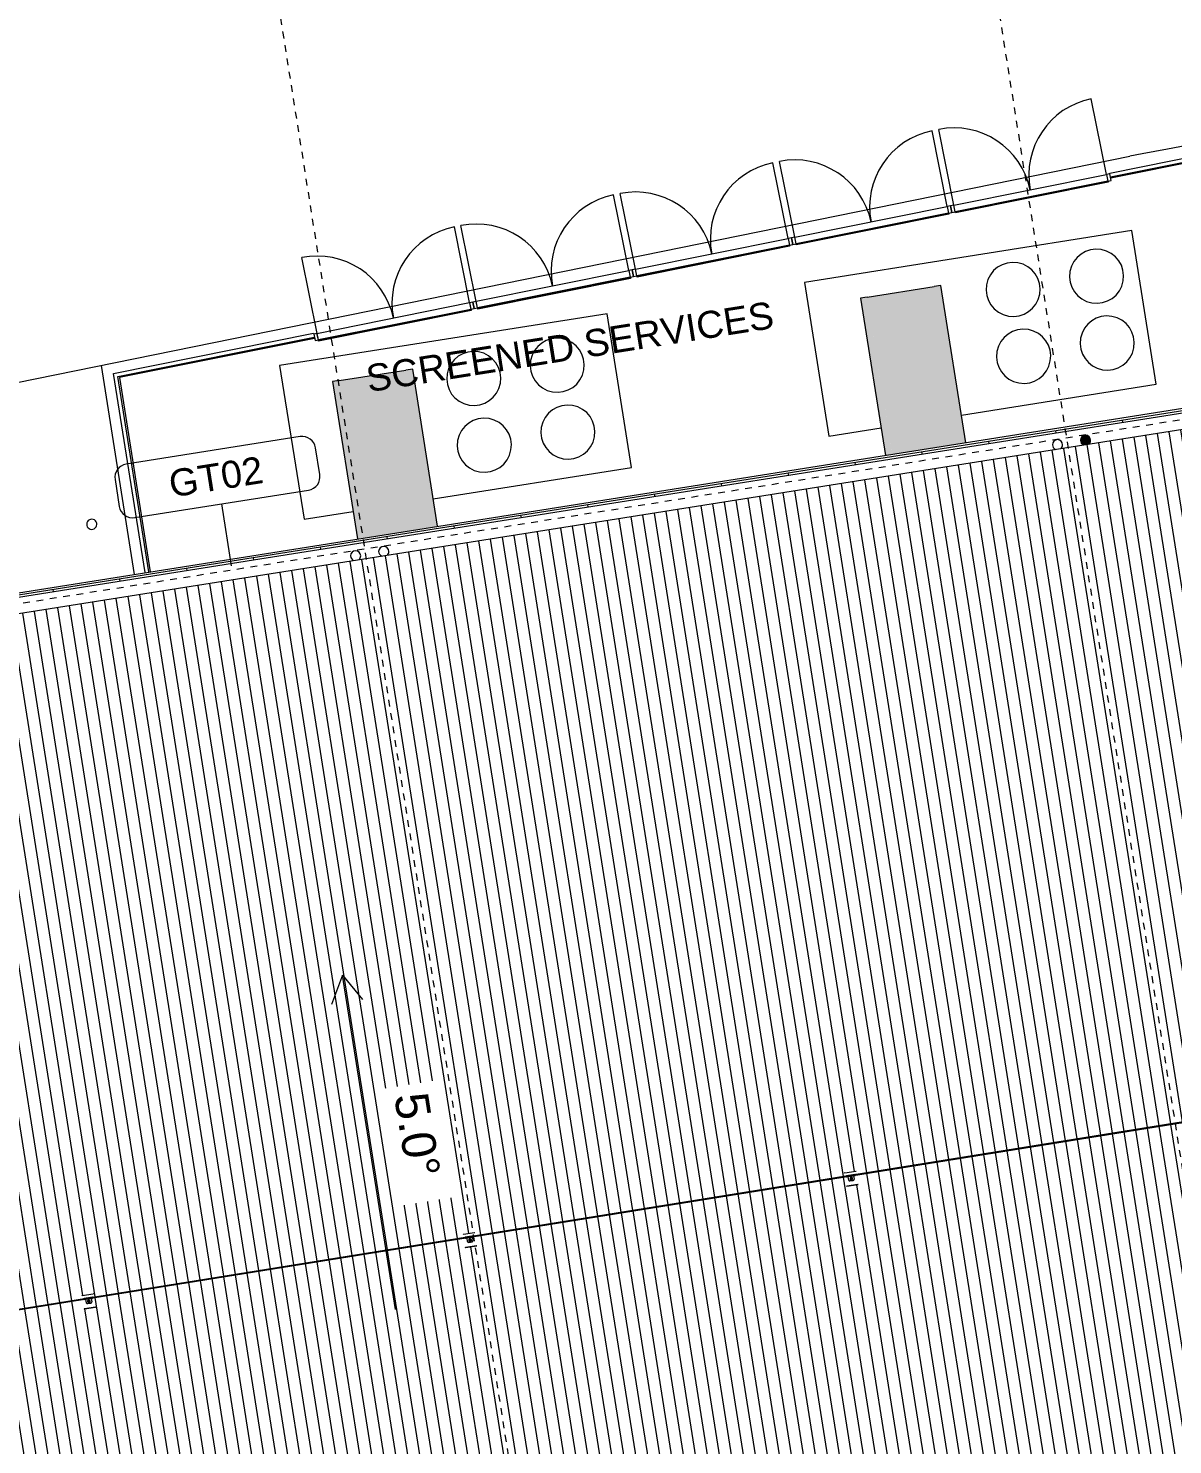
# Model space of a CAD drawing. Header units: metres. Extents: x -2358 to -2216, y 3959 to 4067.
# Drawn here: x -2279.11 to -2262.21, y 4033.5 to 4054.43 of the extents above; entities that cross this region are included whole.
import ezdxf

# ---------------------------------------------------------------- set-up
doc = ezdxf.new("R2010")
doc.units = ezdxf.units.M
doc.linetypes.add('Grid Line', pattern=[0.021, 0.012, -0.003, 0.003, -0.003])
for name, color, linetype, lineweight in [('A-DOOR', 31, 'Continuous', 5), ('A-FLOR', 192, 'Continuous', 5), ('A-GENM', 13, 'Continuous', 5), ('A-GLAZ-CWMG', 51, 'Continuous', 5), ('A-ROOF', 132, 'Continuous', 5), ('A-ROOF-IDEN', 132, 'Continuous', 5), ('A-ROOF-OTLN', 132, 'Continuous', 5), ('A-ROOF-PATT', 132, 'Continuous', 5), ('A-WALL', 113, 'Continuous', 5), ('C-PRKG', 70, 'Continuous', 5), ('G-ANNO-DIMS', 111, 'Continuous', 5), ('G-ANNO-TEXT', 231, 'Continuous', 5), ('P-SANR-FIXT', 6, 'Continuous', 5), ('Q-SPCQ', 91, 'Continuous', 5), ('S-GRID', 1, 'Continuous', 5)]:
    doc.layers.add(name, color=color, linetype=linetype, lineweight=lineweight)
doc.styles.add('Arial', font='arial.ttf', dxfattribs={"height": 0.5})
doc.styles.add('Arial_1', font='arial.ttf', dxfattribs={"height": 0.4})

# ---------------------------------------------------------------- blocks, each defined once
blk = doc.blocks.new('Mechanical - Condensers - Mechanical - Condensers-1249279-ROOF - Part B')
at = {"layer": 'A-GENM'}
for points in [[(-2266.35, 4048.137), (-2265.363, 4048.294), (-2265.731, 4050.619), (-2266.718, 4050.462), (-2266.356, 4048.176)], [(-2265.363, 4048.294), (-2265.264, 4048.309), (-2265.632, 4050.634), (-2265.731, 4050.619), (-2265.369, 4048.332)], [(-2266.449, 4048.121), (-2266.35, 4048.137), (-2266.718, 4050.462), (-2266.817, 4050.447), (-2266.458, 4048.176)], [(-2274.153, 4046.901), (-2273.165, 4047.058), (-2273.534, 4049.383), (-2274.521, 4049.226), (-2274.157, 4046.924)], [(-2273.165, 4047.058), (-2273.067, 4047.073), (-2273.435, 4049.398), (-2273.534, 4049.383), (-2273.169, 4047.081)], [(-2274.252, 4046.886), (-2274.153, 4046.901), (-2274.521, 4049.226), (-2274.62, 4049.211), (-2274.258, 4046.924)]]:
    blk.add_hatch(color=256, dxfattribs=at).paths.add_polyline_path(points)
for p, q in [((-2262.808, 4051.444), (-2267.648, 4050.677)), ((-2262.448, 4049.172), (-2262.808, 4051.444)), ((-2267.648, 4050.677), (-2267.288, 4048.405)), ((-2266.718, 4050.462), (-2265.731, 4050.619)), ((-2265.632, 4050.634), (-2265.731, 4050.619)), ((-2265.264, 4048.309), (-2265.632, 4050.634)), ((-2266.718, 4050.462), (-2266.817, 4050.447)), ((-2266.817, 4050.447), (-2266.449, 4048.121)), ((-2270.562, 4050.216), (-2275.401, 4049.449)), ((-2270.202, 4047.944), (-2270.562, 4050.216)), ((-2275.401, 4049.449), (-2275.041, 4047.177)), ((-2274.521, 4049.226), (-2273.534, 4049.383)), ((-2273.435, 4049.398), (-2273.534, 4049.383)), ((-2273.067, 4047.073), (-2273.435, 4049.398)), ((-2274.521, 4049.226), (-2274.62, 4049.211)), ((-2274.62, 4049.211), (-2274.252, 4046.886)), ((-2265.328, 4048.716), (-2262.448, 4049.172)), ((-2267.288, 4048.405), (-2266.513, 4048.528)), ((-2273.131, 4047.48), (-2270.202, 4047.944)), ((-2275.041, 4047.177), (-2274.316, 4047.292))]:
    blk.add_line(p, q, dxfattribs=at)
for centre, start, end in [((-2263.33, 4050.769), 350.0003, 170.0003), ((-2264.564, 4050.574), 350.0003, 170.0003), ((-2263.33, 4050.769), 170.0003, 350.0003), ((-2264.564, 4050.574), 170.0003, 350.0003), ((-2263.173, 4049.782), 350.0003, 170.0003), ((-2264.408, 4049.586), 350.0003, 170.0003), ((-2272.533, 4049.258), 350.0003, 170.0003), ((-2271.299, 4049.454), 350.0003, 170.0003), ((-2264.408, 4049.586), 170.0003, 350.0003), ((-2263.173, 4049.782), 170.0003, 350.0003), ((-2271.299, 4049.454), 170.0003, 350.0003), ((-2272.533, 4049.258), 170.0003, 350.0003), ((-2271.142, 4048.466), 350.0003, 170.0003), ((-2272.377, 4048.271), 350.0003, 170.0003), ((-2271.142, 4048.466), 170.0003, 350.0003), ((-2272.377, 4048.271), 170.0003, 350.0003)]:
    blk.add_arc(centre, 0.4, start, end, dxfattribs=at)
blk = doc.blocks.new('Downpipe - L Spreader - Default-3252556-ROOF - Part B')
at = {"layer": 'P-SANR-FIXT'}
blk.add_hatch(color=11, dxfattribs=at).paths.add_polyline_path([(-0.07, 0.442), (0.013, 0.457), (0.025, 0.473), (0.033, 0.491), (0.035, 0.51), (0.033, 0.529), (0.025, 0.548), (0.013, 0.563), (-0.002, 0.575), (-0.02, 0.582), (-0.04, 0.585), (-0.059, 0.582), (-0.077, 0.575), (-0.093, 0.563), (-0.105, 0.548), (-0.112, 0.529), (-0.115, 0.51), (-0.112, 0.491), (-0.105, 0.473), (-0.093, 0.457), (-0.077, 0.445)])
for start, end in [(0, 180), (180, 246.1326), (312.1234, 0)]:
    blk.add_arc((-0.04, 0.51), 0.075, start, end, dxfattribs=at)
blk = doc.blocks.new('Downpipe - L Spreader - Default-V6-ROOF - Part B')
at = {"layer": 'P-SANR-FIXT'}
for start, end in [(0, 180), (180, 246.1326), (312.1234, 0)]:
    blk.add_arc((-0.04, 0.51), 0.075, start, end, dxfattribs=at)
blk = doc.blocks.new('Static Line_Sayfa_Metal Deck_Pan Mount - Up to 15 _ pitch - Max 2 Users-1848787-ROOF - Part B')
at = {"layer": 'Q-SPCQ'}
for p, q in [((-2244.43, 4041.107), (-2317.66, 4029.32)), ((-2317.658, 4029.312), (-2244.428, 4041.099)), ((-2267.056, 4037.513), (-2267.053, 4037.515)), ((-2267.052, 4037.515), (-2266.888, 4037.542)), ((-2266.887, 4037.542), (-2266.884, 4037.541)), ((-2267.028, 4037.472), (-2267.032, 4037.47)), ((-2267.03, 4037.46), (-2267.026, 4037.46)), ((-2266.9, 4037.493), (-2267.025, 4037.473)), ((-2267.021, 4037.319), (-2267.025, 4037.317)), ((-2267.023, 4037.46), (-2266.898, 4037.48)), ((-2267.023, 4037.317), (-2267.02, 4037.319)), ((-2266.857, 4037.345), (-2267.02, 4037.319)), ((-2267.019, 4037.319), (-2266.858, 4037.345)), ((-2267, 4037.462), (-2267, 4037.463)), ((-2266.991, 4037.409), (-2266.999, 4037.458)), ((-2266.974, 4037.428), (-2266.974, 4037.427)), ((-2266.974, 4037.397), (-2266.925, 4037.405)), ((-2266.974, 4037.397), (-2266.925, 4037.405)), ((-2266.966, 4037.43), (-2266.966, 4037.429)), ((-2266.964, 4037.43), (-2266.964, 4037.43)), ((-2266.945, 4037.433), (-2266.945, 4037.433)), ((-2266.943, 4037.433), (-2266.943, 4037.433)), ((-2266.935, 4037.434), (-2266.935, 4037.434)), ((-2266.921, 4037.475), (-2266.921, 4037.475)), ((-2266.92, 4037.471), (-2266.912, 4037.422)), ((-2266.912, 4037.422), (-2266.912, 4037.422)), ((-2266.893, 4037.493), (-2266.898, 4037.493)), ((-2266.896, 4037.481), (-2266.892, 4037.482)), ((-2266.857, 4037.345), (-2266.854, 4037.344)), ((-2266.852, 4037.345), (-2266.856, 4037.345)), ((-2272.689, 4036.607), (-2272.686, 4036.609)), ((-2272.685, 4036.609), (-2272.521, 4036.635)), ((-2272.661, 4036.565), (-2272.665, 4036.564)), ((-2272.663, 4036.553), (-2272.659, 4036.553)), ((-2272.533, 4036.586), (-2272.658, 4036.566)), ((-2272.656, 4036.553), (-2272.531, 4036.573)), ((-2272.633, 4036.556), (-2272.633, 4036.556)), ((-2272.624, 4036.503), (-2272.632, 4036.551)), ((-2272.607, 4036.521), (-2272.607, 4036.521)), ((-2272.607, 4036.49), (-2272.558, 4036.498)), ((-2272.607, 4036.49), (-2272.558, 4036.498)), ((-2272.599, 4036.523), (-2272.599, 4036.522)), ((-2272.597, 4036.524), (-2272.597, 4036.523)), ((-2272.578, 4036.527), (-2272.578, 4036.527)), ((-2272.576, 4036.526), (-2272.576, 4036.527)), ((-2272.568, 4036.527), (-2272.568, 4036.527)), ((-2272.554, 4036.569), (-2272.554, 4036.568)), ((-2272.553, 4036.564), (-2272.545, 4036.516)), ((-2272.545, 4036.515), (-2272.545, 4036.515)), ((-2272.526, 4036.586), (-2272.531, 4036.586)), ((-2272.529, 4036.574), (-2272.525, 4036.576)), ((-2272.52, 4036.635), (-2272.516, 4036.635)), ((-2272.654, 4036.412), (-2272.658, 4036.41)), ((-2272.656, 4036.41), (-2272.653, 4036.412)), ((-2272.49, 4036.438), (-2272.653, 4036.412)), ((-2272.652, 4036.412), (-2272.491, 4036.438)), ((-2272.49, 4036.438), (-2272.487, 4036.438)), ((-2272.485, 4036.438), (-2272.489, 4036.439)), ((-2278.322, 4035.7), (-2278.319, 4035.702)), ((-2278.318, 4035.702), (-2278.154, 4035.729)), ((-2278.293, 4035.659), (-2278.297, 4035.657)), ((-2278.296, 4035.647), (-2278.291, 4035.647)), ((-2278.166, 4035.68), (-2278.291, 4035.659)), ((-2278.289, 4035.647), (-2278.164, 4035.667)), ((-2278.266, 4035.649), (-2278.266, 4035.649)), ((-2278.257, 4035.596), (-2278.265, 4035.645)), ((-2278.201, 4035.62), (-2278.201, 4035.621)), ((-2278.187, 4035.662), (-2278.187, 4035.662)), ((-2278.186, 4035.658), (-2278.178, 4035.609)), ((-2278.159, 4035.679), (-2278.164, 4035.68)), ((-2278.162, 4035.667), (-2278.158, 4035.669)), ((-2278.153, 4035.729), (-2278.149, 4035.728)), ((-2278.287, 4035.505), (-2278.291, 4035.503)), ((-2278.288, 4035.504), (-2278.286, 4035.505)), ((-2278.122, 4035.532), (-2278.286, 4035.505)), ((-2278.285, 4035.506), (-2278.124, 4035.531)), ((-2278.24, 4035.614), (-2278.24, 4035.614)), ((-2278.24, 4035.584), (-2278.191, 4035.592)), ((-2278.24, 4035.584), (-2278.191, 4035.591)), ((-2278.232, 4035.616), (-2278.232, 4035.616)), ((-2278.23, 4035.617), (-2278.23, 4035.617)), ((-2278.211, 4035.62), (-2278.211, 4035.62)), ((-2278.209, 4035.619), (-2278.209, 4035.62)), ((-2278.178, 4035.609), (-2278.178, 4035.609)), ((-2278.123, 4035.532), (-2278.12, 4035.531)), ((-2278.118, 4035.531), (-2278.122, 4035.532))]:
    blk.add_line(p, q, dxfattribs=at)
at = {"layer": 'Q-SPCQ', "flags": 128}
for points in [[(-2267.028, 4037.472), (-2267.027, 4037.472), (-2267.027, 4037.472), (-2267.026, 4037.473), (-2267.026, 4037.473), (-2267.026, 4037.473), (-2267.025, 4037.473)], [(-2267.023, 4037.46), (-2267.024, 4037.46), (-2267.024, 4037.46), (-2267.024, 4037.46), (-2267.025, 4037.46), (-2267.025, 4037.46), (-2267.026, 4037.46)], [(-2266.956, 4037.443), (-2266.957, 4037.443), (-2266.957, 4037.443), (-2266.958, 4037.443), (-2266.958, 4037.443), (-2266.959, 4037.442), (-2266.959, 4037.442), (-2266.959, 4037.442), (-2266.96, 4037.442), (-2266.96, 4037.442), (-2266.961, 4037.441), (-2266.961, 4037.441), (-2266.962, 4037.441), (-2266.962, 4037.441), (-2266.962, 4037.44), (-2266.963, 4037.44), (-2266.963, 4037.44), (-2266.963, 4037.439), (-2266.964, 4037.439), (-2266.964, 4037.439), (-2266.964, 4037.438), (-2266.964, 4037.438), (-2266.965, 4037.437), (-2266.965, 4037.437), (-2266.965, 4037.437), (-2266.965, 4037.436), (-2266.965, 4037.436), (-2266.966, 4037.435), (-2266.966, 4037.435), (-2266.966, 4037.434), (-2266.966, 4037.434), (-2266.966, 4037.433), (-2266.966, 4037.433), (-2266.966, 4037.433), (-2266.966, 4037.432), (-2266.966, 4037.432), (-2266.966, 4037.431), (-2266.966, 4037.431), (-2266.966, 4037.43), (-2266.966, 4037.43), (-2266.966, 4037.43)], [(-2266.956, 4037.441), (-2266.956, 4037.441), (-2266.957, 4037.441), (-2266.957, 4037.441), (-2266.958, 4037.441), (-2266.958, 4037.441), (-2266.958, 4037.441), (-2266.959, 4037.441), (-2266.959, 4037.44), (-2266.959, 4037.44), (-2266.96, 4037.44), (-2266.96, 4037.44), (-2266.96, 4037.44), (-2266.961, 4037.439), (-2266.961, 4037.439), (-2266.961, 4037.439), (-2266.961, 4037.439), (-2266.962, 4037.438), (-2266.962, 4037.438), (-2266.962, 4037.438), (-2266.962, 4037.437), (-2266.963, 4037.437), (-2266.963, 4037.437), (-2266.963, 4037.436), (-2266.963, 4037.436), (-2266.963, 4037.436), (-2266.964, 4037.435), (-2266.964, 4037.435), (-2266.964, 4037.435), (-2266.964, 4037.434), (-2266.964, 4037.434), (-2266.964, 4037.433), (-2266.964, 4037.433), (-2266.964, 4037.433), (-2266.964, 4037.432), (-2266.964, 4037.432), (-2266.964, 4037.431), (-2266.964, 4037.431), (-2266.964, 4037.431), (-2266.964, 4037.43), (-2266.964, 4037.43)], [(-2266.943, 4037.433), (-2266.943, 4037.434), (-2266.943, 4037.434), (-2266.943, 4037.435), (-2266.943, 4037.435), (-2266.943, 4037.436), (-2266.944, 4037.436), (-2266.944, 4037.436), (-2266.944, 4037.437), (-2266.944, 4037.437), (-2266.945, 4037.438), (-2266.945, 4037.438), (-2266.945, 4037.438), (-2266.945, 4037.439), (-2266.946, 4037.439), (-2266.946, 4037.44), (-2266.946, 4037.44), (-2266.947, 4037.44), (-2266.947, 4037.44), (-2266.947, 4037.441), (-2266.948, 4037.441), (-2266.948, 4037.441), (-2266.949, 4037.442), (-2266.949, 4037.442), (-2266.949, 4037.442), (-2266.95, 4037.442), (-2266.95, 4037.442), (-2266.951, 4037.443), (-2266.951, 4037.443), (-2266.952, 4037.443), (-2266.952, 4037.443), (-2266.952, 4037.443), (-2266.953, 4037.443), (-2266.953, 4037.443), (-2266.954, 4037.443), (-2266.954, 4037.443), (-2266.955, 4037.443), (-2266.955, 4037.443), (-2266.956, 4037.443), (-2266.956, 4037.443), (-2266.956, 4037.443)], [(-2266.945, 4037.433), (-2266.945, 4037.434), (-2266.945, 4037.434), (-2266.945, 4037.434), (-2266.945, 4037.435), (-2266.945, 4037.435), (-2266.946, 4037.436), (-2266.946, 4037.436), (-2266.946, 4037.436), (-2266.946, 4037.437), (-2266.946, 4037.437), (-2266.947, 4037.437), (-2266.947, 4037.438), (-2266.947, 4037.438), (-2266.947, 4037.438), (-2266.948, 4037.438), (-2266.948, 4037.439), (-2266.948, 4037.439), (-2266.948, 4037.439), (-2266.949, 4037.439), (-2266.949, 4037.44), (-2266.949, 4037.44), (-2266.95, 4037.44), (-2266.95, 4037.44), (-2266.95, 4037.44), (-2266.951, 4037.441), (-2266.951, 4037.441), (-2266.951, 4037.441), (-2266.952, 4037.441), (-2266.952, 4037.441), (-2266.953, 4037.441), (-2266.953, 4037.441), (-2266.953, 4037.441), (-2266.954, 4037.441), (-2266.954, 4037.441), (-2266.954, 4037.441), (-2266.955, 4037.441), (-2266.955, 4037.441), (-2266.956, 4037.441), (-2266.956, 4037.441), (-2266.956, 4037.441)], [(-2266.9, 4037.493), (-2266.9, 4037.493), (-2266.899, 4037.493), (-2266.899, 4037.493), (-2266.899, 4037.493), (-2266.898, 4037.493), (-2266.898, 4037.493)], [(-2266.896, 4037.481), (-2266.896, 4037.481), (-2266.897, 4037.48), (-2266.897, 4037.48), (-2266.897, 4037.48), (-2266.898, 4037.48), (-2266.898, 4037.48)], [(-2272.661, 4036.565), (-2272.66, 4036.566), (-2272.66, 4036.566), (-2272.659, 4036.566), (-2272.659, 4036.566), (-2272.659, 4036.566), (-2272.658, 4036.566)], [(-2272.656, 4036.553), (-2272.657, 4036.553), (-2272.657, 4036.553), (-2272.657, 4036.553), (-2272.658, 4036.553), (-2272.658, 4036.553), (-2272.659, 4036.553)], [(-2272.589, 4036.536), (-2272.59, 4036.536), (-2272.59, 4036.536), (-2272.591, 4036.536), (-2272.591, 4036.536), (-2272.592, 4036.536), (-2272.592, 4036.536), (-2272.592, 4036.535), (-2272.593, 4036.535), (-2272.593, 4036.535), (-2272.594, 4036.535), (-2272.594, 4036.534), (-2272.594, 4036.534), (-2272.595, 4036.534), (-2272.595, 4036.534), (-2272.596, 4036.533), (-2272.596, 4036.533), (-2272.596, 4036.533), (-2272.596, 4036.532), (-2272.597, 4036.532), (-2272.597, 4036.532), (-2272.597, 4036.531), (-2272.598, 4036.531), (-2272.598, 4036.53), (-2272.598, 4036.53), (-2272.598, 4036.529), (-2272.598, 4036.529), (-2272.599, 4036.529), (-2272.599, 4036.528), (-2272.599, 4036.528), (-2272.599, 4036.527), (-2272.599, 4036.527), (-2272.599, 4036.526), (-2272.599, 4036.526), (-2272.599, 4036.525), (-2272.599, 4036.525), (-2272.599, 4036.524), (-2272.599, 4036.524), (-2272.599, 4036.524), (-2272.599, 4036.523), (-2272.599, 4036.523)], [(-2272.589, 4036.535), (-2272.589, 4036.535), (-2272.59, 4036.535), (-2272.59, 4036.534), (-2272.591, 4036.534), (-2272.591, 4036.534), (-2272.591, 4036.534), (-2272.592, 4036.534), (-2272.592, 4036.534), (-2272.592, 4036.534), (-2272.593, 4036.533), (-2272.593, 4036.533), (-2272.593, 4036.533), (-2272.594, 4036.533), (-2272.594, 4036.532), (-2272.594, 4036.532), (-2272.594, 4036.532), (-2272.595, 4036.532), (-2272.595, 4036.531), (-2272.595, 4036.531), (-2272.595, 4036.531), (-2272.596, 4036.53), (-2272.596, 4036.53), (-2272.596, 4036.53), (-2272.596, 4036.529), (-2272.596, 4036.529), (-2272.596, 4036.529), (-2272.597, 4036.528), (-2272.597, 4036.528), (-2272.597, 4036.528), (-2272.597, 4036.527), (-2272.597, 4036.527), (-2272.597, 4036.526), (-2272.597, 4036.526), (-2272.597, 4036.526), (-2272.597, 4036.525), (-2272.597, 4036.525), (-2272.597, 4036.524), (-2272.597, 4036.524), (-2272.597, 4036.524), (-2272.597, 4036.524)], [(-2272.576, 4036.527), (-2272.576, 4036.527), (-2272.576, 4036.528), (-2272.576, 4036.528), (-2272.576, 4036.528), (-2272.576, 4036.529), (-2272.577, 4036.529), (-2272.577, 4036.53), (-2272.577, 4036.53), (-2272.577, 4036.531), (-2272.577, 4036.531), (-2272.578, 4036.531), (-2272.578, 4036.532), (-2272.578, 4036.532), (-2272.579, 4036.533), (-2272.579, 4036.533), (-2272.579, 4036.533), (-2272.58, 4036.534), (-2272.58, 4036.534), (-2272.58, 4036.534), (-2272.581, 4036.534), (-2272.581, 4036.535), (-2272.581, 4036.535), (-2272.582, 4036.535), (-2272.582, 4036.535), (-2272.583, 4036.536), (-2272.583, 4036.536), (-2272.584, 4036.536), (-2272.584, 4036.536), (-2272.584, 4036.536), (-2272.585, 4036.536), (-2272.585, 4036.536), (-2272.586, 4036.536), (-2272.586, 4036.536), (-2272.587, 4036.537), (-2272.587, 4036.537), (-2272.588, 4036.537), (-2272.588, 4036.537), (-2272.589, 4036.536), (-2272.589, 4036.536), (-2272.589, 4036.536)], [(-2272.578, 4036.527), (-2272.578, 4036.527), (-2272.578, 4036.527), (-2272.578, 4036.528), (-2272.578, 4036.528), (-2272.578, 4036.528), (-2272.579, 4036.529), (-2272.579, 4036.529), (-2272.579, 4036.53), (-2272.579, 4036.53), (-2272.579, 4036.53), (-2272.579, 4036.531), (-2272.58, 4036.531), (-2272.58, 4036.531), (-2272.58, 4036.531), (-2272.58, 4036.532), (-2272.581, 4036.532), (-2272.581, 4036.532), (-2272.581, 4036.533), (-2272.582, 4036.533), (-2272.582, 4036.533), (-2272.582, 4036.533), (-2272.583, 4036.533), (-2272.583, 4036.534), (-2272.583, 4036.534), (-2272.584, 4036.534), (-2272.584, 4036.534), (-2272.584, 4036.534), (-2272.585, 4036.534), (-2272.585, 4036.534), (-2272.585, 4036.535), (-2272.586, 4036.535), (-2272.586, 4036.535), (-2272.587, 4036.535), (-2272.587, 4036.535), (-2272.587, 4036.535), (-2272.588, 4036.535), (-2272.588, 4036.535), (-2272.588, 4036.535), (-2272.589, 4036.535), (-2272.589, 4036.535)], [(-2272.533, 4036.586), (-2272.533, 4036.586), (-2272.532, 4036.586), (-2272.532, 4036.586), (-2272.531, 4036.586), (-2272.531, 4036.586), (-2272.531, 4036.586)], [(-2272.529, 4036.574), (-2272.529, 4036.574), (-2272.53, 4036.574), (-2272.53, 4036.574), (-2272.53, 4036.574), (-2272.531, 4036.573), (-2272.531, 4036.573)], [(-2278.293, 4035.659), (-2278.293, 4035.659), (-2278.293, 4035.659), (-2278.292, 4035.659), (-2278.292, 4035.659), (-2278.292, 4035.659), (-2278.291, 4035.659)], [(-2278.289, 4035.647), (-2278.29, 4035.647), (-2278.29, 4035.647), (-2278.29, 4035.646), (-2278.291, 4035.646), (-2278.291, 4035.646), (-2278.291, 4035.647)], [(-2278.222, 4035.63), (-2278.223, 4035.63), (-2278.223, 4035.63), (-2278.224, 4035.629), (-2278.224, 4035.629), (-2278.224, 4035.629), (-2278.225, 4035.629), (-2278.225, 4035.629), (-2278.226, 4035.629), (-2278.226, 4035.628), (-2278.227, 4035.628), (-2278.227, 4035.628), (-2278.227, 4035.628), (-2278.228, 4035.627), (-2278.228, 4035.627), (-2278.228, 4035.627), (-2278.229, 4035.626), (-2278.229, 4035.626), (-2278.229, 4035.626), (-2278.23, 4035.625), (-2278.23, 4035.625), (-2278.23, 4035.624), (-2278.23, 4035.624), (-2278.231, 4035.624), (-2278.231, 4035.623), (-2278.231, 4035.623), (-2278.231, 4035.622), (-2278.231, 4035.622), (-2278.232, 4035.622), (-2278.232, 4035.621), (-2278.232, 4035.621), (-2278.232, 4035.62), (-2278.232, 4035.62), (-2278.232, 4035.619), (-2278.232, 4035.619), (-2278.232, 4035.618), (-2278.232, 4035.618), (-2278.232, 4035.617), (-2278.232, 4035.617), (-2278.232, 4035.616), (-2278.232, 4035.616)], [(-2278.222, 4035.628), (-2278.222, 4035.628), (-2278.223, 4035.628), (-2278.223, 4035.628), (-2278.223, 4035.628), (-2278.224, 4035.628), (-2278.224, 4035.627), (-2278.224, 4035.627), (-2278.225, 4035.627), (-2278.225, 4035.627), (-2278.226, 4035.627), (-2278.226, 4035.626), (-2278.226, 4035.626), (-2278.226, 4035.626), (-2278.227, 4035.626), (-2278.227, 4035.626), (-2278.227, 4035.625), (-2278.228, 4035.625), (-2278.228, 4035.625), (-2278.228, 4035.624), (-2278.228, 4035.624), (-2278.229, 4035.624), (-2278.229, 4035.623), (-2278.229, 4035.623), (-2278.229, 4035.623), (-2278.229, 4035.622), (-2278.229, 4035.622), (-2278.23, 4035.622), (-2278.23, 4035.621), (-2278.23, 4035.621), (-2278.23, 4035.62), (-2278.23, 4035.62), (-2278.23, 4035.62), (-2278.23, 4035.619), (-2278.23, 4035.619), (-2278.23, 4035.619), (-2278.23, 4035.618), (-2278.23, 4035.618), (-2278.23, 4035.617), (-2278.23, 4035.617), (-2278.23, 4035.617)], [(-2278.209, 4035.62), (-2278.209, 4035.62), (-2278.209, 4035.621), (-2278.209, 4035.621), (-2278.209, 4035.622), (-2278.209, 4035.622), (-2278.21, 4035.623), (-2278.21, 4035.623), (-2278.21, 4035.624), (-2278.21, 4035.624), (-2278.21, 4035.624), (-2278.211, 4035.625), (-2278.211, 4035.625), (-2278.211, 4035.626), (-2278.211, 4035.626), (-2278.212, 4035.626), (-2278.212, 4035.627), (-2278.212, 4035.627), (-2278.213, 4035.627), (-2278.213, 4035.627), (-2278.214, 4035.628), (-2278.214, 4035.628), (-2278.214, 4035.628), (-2278.215, 4035.628), (-2278.215, 4035.629), (-2278.216, 4035.629), (-2278.216, 4035.629), (-2278.216, 4035.629), (-2278.217, 4035.629), (-2278.217, 4035.63), (-2278.218, 4035.63), (-2278.218, 4035.63), (-2278.219, 4035.63), (-2278.219, 4035.63), (-2278.22, 4035.63), (-2278.22, 4035.63), (-2278.221, 4035.63), (-2278.221, 4035.63), (-2278.222, 4035.63), (-2278.222, 4035.63), (-2278.222, 4035.63)], [(-2278.211, 4035.62), (-2278.211, 4035.62), (-2278.211, 4035.621), (-2278.211, 4035.621), (-2278.211, 4035.621), (-2278.211, 4035.622), (-2278.211, 4035.622), (-2278.212, 4035.623), (-2278.212, 4035.623), (-2278.212, 4035.623), (-2278.212, 4035.624), (-2278.212, 4035.624), (-2278.213, 4035.624), (-2278.213, 4035.625), (-2278.213, 4035.625), (-2278.213, 4035.625), (-2278.214, 4035.625), (-2278.214, 4035.626), (-2278.214, 4035.626), (-2278.215, 4035.626), (-2278.215, 4035.626), (-2278.215, 4035.627), (-2278.215, 4035.627), (-2278.216, 4035.627), (-2278.216, 4035.627), (-2278.217, 4035.627), (-2278.217, 4035.627), (-2278.217, 4035.628), (-2278.218, 4035.628), (-2278.218, 4035.628), (-2278.218, 4035.628), (-2278.219, 4035.628), (-2278.219, 4035.628), (-2278.219, 4035.628), (-2278.22, 4035.628), (-2278.22, 4035.628), (-2278.221, 4035.628), (-2278.221, 4035.628), (-2278.221, 4035.628), (-2278.222, 4035.628), (-2278.222, 4035.628)], [(-2278.166, 4035.68), (-2278.166, 4035.68), (-2278.165, 4035.68), (-2278.165, 4035.68), (-2278.164, 4035.68), (-2278.164, 4035.68), (-2278.164, 4035.68)], [(-2278.162, 4035.667), (-2278.162, 4035.667), (-2278.162, 4035.667), (-2278.163, 4035.667), (-2278.163, 4035.667), (-2278.164, 4035.667), (-2278.164, 4035.667)]]:
    blk.add_lwpolyline(points, dxfattribs=at)
at = {"layer": 'Q-SPCQ'}
for centre, major_axis, ratio, start_param, end_param in [((-2267.052, 4037.515), (0.000987, 0.000159), 0.087155, 1.570577, 2.889213), ((-2266.888, 4037.542), (0.000987, 0.000159), 0.087155, 0.25194, 1.570577), ((-2267.031, 4037.465), (-0.00083, 0.00515), 0.000219, 4.799655, 6.283185), ((-2267.031, 4037.465), (-0.00083, 0.00515), 0.000219, 3.141592, 4.799655), ((-2267.031, 4037.465), (-0.00083, 0.00515), 0.000219, 2.70526, 3.141541), ((-2267.02, 4037.319), (0.000987, 0.000159), 0.087155, 1.570577, 2.889213), ((-2267.019, 4037.319), (0.000987, 0.000159), 0.087155, 2.229895, 2.889213), ((-2267.019, 4037.319), (0.000987, 0.000159), 0.087155, 1.570577, 1.790349), ((-2267.062, 4037.455), (0.0691, 0.0111), 0.087155, 5.824183, 6.053574), ((-2266.999, 4037.458), (-0.00111, 0.00691), 0.000219, 0.610865, 0.872664), ((-2266.999, 4037.458), (-0.00064, 0.00395), 0.000219, 0.087266, 1.658063), ((-2266.977, 4037.412), (0.0148, 0.0023), 0.996195, 3.144104, 4.7149), ((-2266.977, 4037.412), (0.0148, 0.0023), 0.996195, 3.405903, 4.7149), ((-2266.954, 4037.431), (0.0196, 0.0031), 0.996195, 1.573307, 4.7149), ((-2266.954, 4037.431), (0.0196, 0.0031), 0.996195, 3.144104, 4.7149), ((-2266.954, 4037.431), (0.0116, 0.0018), 0.996195, 1.573307, 4.7149), ((-2266.954, 4037.431), (0.0196, 0.0031), 0.996195, 4.7149, 7.856493), ((-2266.954, 4037.431), (0.0116, 0.0018), 0.996195, 4.7149, 7.856493), ((-2266.954, 4037.431), (0.0196, 0.0031), 0.996195, 4.7149, 6.283185), ((-2266.86, 4037.488), (0.0691, 0.0111), 0.087155, 3.370764, 3.600156), ((-2266.927, 4037.42), (0.0148, 0.0023), 0.996195, 4.7149, 6.285696), ((-2266.927, 4037.42), (0.0148, 0.0023), 0.996195, 4.7149, 6.023897), ((-2266.92, 4037.471), (-0.00111, 0.00691), 0.000219, 0.610865, 0.872664), ((-2266.92, 4037.471), (-0.00064, 0.00395), 0.000219, 0.087266, 1.658063), ((-2266.893, 4037.488), (-0.00083, 0.00515), 0.000219, 4.799655, 6.283134), ((-2266.893, 4037.488), (-0.00083, 0.00515), 0.000219, 3.141644, 4.799655), ((-2266.893, 4037.488), (-0.00083, 0.00515), 0.000219, 2.70526, 3.141593), ((-2266.858, 4037.345), (0.000987, 0.000159), 0.087155, 1.350804, 1.570577), ((-2266.858, 4037.345), (0.000987, 0.000159), 0.087155, 0.25194, 0.691485), ((-2266.857, 4037.345), (0.000987, 0.000159), 0.087155, 0.25194, 1.570577), ((-2272.685, 4036.609), (0.000987, 0.000159), 0.087155, 1.570577, 2.889213), ((-2272.664, 4036.559), (-0.00083, 0.00515), 0.000219, 4.799655, 6.283185), ((-2272.664, 4036.559), (-0.00083, 0.00515), 0.000219, 3.141593, 4.799655), ((-2272.664, 4036.559), (-0.00083, 0.00515), 0.000219, 2.093259, 3.141541), ((-2272.632, 4036.552), (-0.00111, 0.00691), 0.000219, 0.610865, 0.872664), ((-2272.695, 4036.549), (0.0691, 0.0111), 0.087155, 5.824183, 6.053574), ((-2272.632, 4036.552), (-0.00064, 0.00395), 0.000219, 0.087266, 1.658063), ((-2272.61, 4036.505), (0.0148, 0.0023), 0.996195, 3.144104, 4.7149), ((-2272.61, 4036.505), (0.0148, 0.0023), 0.996195, 3.405903, 4.7149), ((-2272.587, 4036.524), (0.0196, 0.0031), 0.996195, 1.573307, 4.7149), ((-2272.587, 4036.524), (0.0196, 0.0031), 0.996195, 3.144104, 4.7149), ((-2272.587, 4036.524), (0.0116, 0.0018), 0.996195, 1.573307, 4.7149), ((-2272.587, 4036.524), (0.0196, 0.0031), 0.996195, 4.7149, 7.856493), ((-2272.587, 4036.524), (0.0116, 0.0018), 0.996195, 4.7149, 7.856493), ((-2272.587, 4036.524), (0.0196, 0.0031), 0.996195, 4.7149, 6.283185), ((-2272.492, 4036.581), (0.0691, 0.0111), 0.087155, 3.370764, 3.600156), ((-2272.56, 4036.513), (0.0148, 0.0023), 0.996195, 4.7149, 6.285696), ((-2272.56, 4036.513), (0.0148, 0.0023), 0.996195, 4.7149, 6.023897), ((-2272.553, 4036.565), (-0.00111, 0.00691), 0.000219, 0.610865, 0.872664), ((-2272.553, 4036.565), (-0.00064, 0.00395), 0.000219, 0.087266, 1.658063), ((-2272.526, 4036.581), (-0.00083, 0.00515), 0.000219, 4.799655, 6.283134), ((-2272.526, 4036.581), (-0.00083, 0.00515), 0.000219, 3.141644, 4.799655), ((-2272.526, 4036.581), (-0.00083, 0.00515), 0.000219, 2.093666, 3.141592), ((-2272.521, 4036.635), (0.000987, 0.000159), 0.087155, 0.25194, 1.570577), ((-2272.653, 4036.412), (0.000987, 0.000159), 0.087155, 1.570577, 2.889213), ((-2272.652, 4036.412), (0.000987, 0.000159), 0.087155, 2.229895, 2.889213), ((-2272.652, 4036.412), (0.000987, 0.000159), 0.087155, 1.570577, 1.790349), ((-2272.491, 4036.438), (0.000987, 0.000159), 0.087155, 1.350804, 1.570577), ((-2272.49, 4036.438), (0.000987, 0.000159), 0.087155, 0.25194, 1.570577), ((-2272.491, 4036.438), (0.000987, 0.000159), 0.087155, 0.25194, 0.691485), ((-2278.318, 4035.702), (0.000987, 0.000159), 0.087155, 1.570577, 2.889213), ((-2278.297, 4035.652), (-0.00083, 0.00515), 0.000219, 4.799655, 6.283185), ((-2278.297, 4035.652), (-0.00083, 0.00515), 0.000219, 3.141592, 4.799655), ((-2278.297, 4035.652), (-0.00083, 0.00515), 0.000219, 2.076665, 3.141541), ((-2278.265, 4035.645), (-0.00111, 0.00691), 0.000219, 0.610865, 0.872664), ((-2278.328, 4035.642), (0.0691, 0.0111), 0.087155, 5.824183, 6.053574), ((-2278.265, 4035.645), (-0.00064, 0.00395), 0.000219, 0.087266, 1.658063), ((-2278.22, 4035.618), (0.0196, 0.0031), 0.996195, 1.573307, 4.7149), ((-2278.22, 4035.618), (0.0116, 0.0018), 0.996195, 1.573307, 4.7149), ((-2278.22, 4035.618), (0.0196, 0.0031), 0.996195, 4.7149, 7.856493), ((-2278.22, 4035.618), (0.0116, 0.0018), 0.996195, 4.7149, 7.856493), ((-2278.125, 4035.675), (0.0691, 0.0111), 0.087155, 3.370764, 3.600156), ((-2278.186, 4035.658), (-0.00111, 0.00691), 0.000219, 0.610865, 0.872664), ((-2278.186, 4035.658), (-0.00064, 0.00395), 0.000219, 0.087266, 1.658063), ((-2278.158, 4035.674), (-0.00083, 0.00515), 0.000219, 4.799655, 6.283134), ((-2278.158, 4035.674), (-0.00083, 0.00515), 0.000219, 3.141644, 4.799655), ((-2278.158, 4035.674), (-0.00083, 0.00515), 0.000219, 2.077073, 3.141593), ((-2278.154, 4035.728), (0.000987, 0.000159), 0.087155, 0.25194, 1.570577), ((-2278.286, 4035.505), (0.000987, 0.000159), 0.087155, 1.570577, 2.889213), ((-2278.285, 4035.505), (0.000987, 0.000159), 0.087155, 2.229895, 2.889213), ((-2278.285, 4035.505), (0.000987, 0.000159), 0.087155, 1.570577, 1.790349), ((-2278.243, 4035.599), (0.0148, 0.0023), 0.996195, 3.144104, 4.7149), ((-2278.242, 4035.598), (0.0148, 0.0023), 0.996195, 3.405903, 4.7149), ((-2278.22, 4035.617), (0.0196, 0.0031), 0.996195, 3.144104, 4.7149), ((-2278.22, 4035.617), (0.0196, 0.0031), 0.996195, 4.7149, 6.283185), ((-2278.193, 4035.606), (0.0148, 0.0023), 0.996195, 4.7149, 6.285696), ((-2278.193, 4035.606), (0.0148, 0.0023), 0.996195, 4.7149, 6.023897), ((-2278.124, 4035.531), (0.000987, 0.000159), 0.087155, 1.350804, 1.570577), ((-2278.124, 4035.531), (0.000987, 0.000159), 0.087155, 0.25194, 0.691485), ((-2278.122, 4035.532), (0.000987, 0.000159), 0.087155, 0.25194, 1.570577)]:
    blk.add_ellipse(centre, major_axis=major_axis, ratio=ratio, start_param=start_param, end_param=end_param, dxfattribs=at)
blk = doc.blocks.new('Bollard_Typical - 150mm Diameter - BOL002 _removable_-1561748-ROOF - Part B')
at = {"layer": 'C-PRKG'}
for start, end in [(360, 180), (180, 0)]:
    blk.add_arc((0.0012, -0.075), 0.075, start, end, dxfattribs=at)
blk = doc.blocks.new('Curtain_Wall_Louvre_DoubleDoor - Louvre Double Door-3474307-ROOF - Part B')
at = {"layer": 'A-DOOR'}
for p, q in [((-1.15, 0.065), (-1.15, 0.067)), ((-1.15, 0.067), (1.15, 0.067)), ((-1.15, 0.05), (-1.15, 0.065)), ((-1.15, 0.065), (1.15, 0.065)), ((-0.02, 0.05), (-0.02, 0.058)), ((-0.02, 0.058), (0.02, 0.058)), ((0.02, 0.058), (0.02, 0.05)), ((1.15, 0.067), (1.15, 0.065)), ((1.15, 0.065), (1.15, 0.05)), ((-1.15, -0.05), (-1.15, -1.192)), ((1.15, -0.05), (1.15, -1.192))]:
    blk.add_line(p, q, dxfattribs=at)
for centre, start, end in [((-1.15, -0.042), 270, 359.5962), ((1.15, -0.042), 180.4038, 270)]:
    blk.add_arc(centre, 1.15, start, end, dxfattribs=at)
blk = doc.blocks.new('Rectangular Mullion - 50x100mm-3471309-ROOF - Part B')
at = {"layer": 'A-GLAZ-CWMG'}
for p, q in [((-2274.849, 4049.925), (-2272.594, 4050.379)), ((-2272.574, 4050.28), (-2274.829, 4049.827)), ((-2272.594, 4050.379), (-2272.574, 4050.28)), ((-2274.829, 4049.827), (-2274.849, 4049.925))]:
    blk.add_line(p, q, dxfattribs=at)
blk = doc.blocks.new('Rectangular Mullion - 50x100mm-1447016-ROOF - Part B')
at = {"layer": 'A-GLAZ-CWMG'}
for p, q in [((-0.05, -0.05), (-0.05, 0.05)), ((-0.05, 0.05), (0, 0.05)), ((0, 0.05), (0, -0.05)), ((0, -0.05), (-0.05, -0.05))]:
    blk.add_line(p, q, dxfattribs=at)
blk = doc.blocks.new('Rectangular Mullion - 50x100mm-1425435-ROOF - Part B')
at = {"layer": 'A-GLAZ-CWMG'}
for p, q in [((0, 0.05), (-0.05, 0.05)), ((-0.05, 0.05), (-0.05, -0.05)), ((0, -0.05), (0, 0.05)), ((-0.05, -0.05), (0, -0.05))]:
    blk.add_line(p, q, dxfattribs=at)
blk = doc.blocks.new('Rectangular Mullion - LVR002 - Swaged Louvre-3471342-ROOF - Part B')
at = {"layer": 'A-GLAZ-CWMG'}
for p, q in [((-2277.388, 4046.389), (-2277.854, 4049.331)), ((-2277.332, 4046.398), (-2277.79, 4049.287)), ((-2277.767, 4049.271), (-2277.312, 4046.401))]:
    blk.add_line(p, q, dxfattribs=at)
blk = doc.blocks.new('Rectangular Mullion - LVR002 - Swaged Louvre-3471343-ROOF - Part B')
at = {"layer": 'A-GLAZ-CWMG'}
for p, q in [((-2277.854, 4049.331), (-2274.9, 4049.926)), ((-2277.79, 4049.287), (-2274.889, 4049.871)), ((-2274.9, 4049.926), (-2274.898, 4049.915)), ((-2274.885, 4049.851), (-2277.767, 4049.271))]:
    blk.add_line(p, q, dxfattribs=at)
blk = doc.blocks.new('Rectangular Mullion - LVR002 - Swaged Louvre-3471805-ROOF - Part B')
at = {"layer": 'A-GLAZ-CWMG'}
for p, q in [((-2263.136, 4052.294), (-2260.255, 4052.874)), ((-2263.125, 4052.239), (-2260.249, 4052.818)), ((-2260.247, 4052.798), (-2263.121, 4052.219)), ((-2263.134, 4052.283), (-2263.136, 4052.294))]:
    blk.add_line(p, q, dxfattribs=at)
blk = doc.blocks.new('Curtain_Wall_Louvre_DoubleDoor - Louvre Double Door-V27-ROOF - Part B')
at = {"layer": 'A-DOOR'}
for p, q in [((-1.15, 0.065), (-1.15, 0.067)), ((-1.15, 0.067), (1.15, 0.067)), ((-1.15, 0.05), (-1.15, 0.065)), ((-1.15, 0.065), (1.15, 0.065)), ((-0.02, 0.05), (-0.02, 0.058)), ((-0.02, 0.058), (0.02, 0.058)), ((0.02, 0.058), (0.02, 0.05)), ((1.15, 0.067), (1.15, 0.065)), ((1.15, 0.065), (1.15, 0.05)), ((-1.15, -0.05), (-1.15, -1.192)), ((1.15, -0.05), (1.15, -1.192))]:
    blk.add_line(p, q, dxfattribs=at)
for centre, start, end in [((-1.15, -0.042), 270, 359.5962), ((1.15, -0.042), 180.4087, 270)]:
    blk.add_arc(centre, 1.15, start, end, dxfattribs=at)
blk = doc.blocks.new('Gutter Tag - Roof Tag 15W-1593562-ROOF - Part B')
at = {"layer": 'A-ROOF-IDEN'}
for p, q in [((0.0065, 0.002), (-0.0065, 0.002)), ((-0.0075, 0.001), (-0.0075, -0.001)), ((0.0075, -0.001), (0.0075, 0.001)), ((-0.0065, -0.002), (0.0065, -0.002))]:
    blk.add_line(p, q, dxfattribs=at)
for centre, start, end in [((-0.0065, 0.001), 90, 180), ((0.0065, 0.001), 360, 90), ((-0.0065, -0.001), 180, 270), ((0.0065, -0.001), 270, 0)]:
    blk.add_arc(centre, 0.001, start, end, dxfattribs=at)

msp = doc.modelspace()

# ---------------------------------------------------------------- hatches: boundary and pattern name
at = {"layer": 'A-ROOF-PATT'}
h = msp.add_hatch(dxfattribs=at)
h.set_pattern_fill('FP_5', color=256, style=0, pattern_type=2)
h.set_pattern_definition([(279, (-407.231, -207.713), (0.1728454596, 0.0273760314), [])])
h.paths.add_polyline_path([(-2322.602, 4019.156), (-2233.048, 4033.309), (-2236.106, 4052.614), (-2325.791, 4038.408), (-2325.542, 4036.836), (-2325.405, 4036.856), (-2322.871, 4020.853)])
h.paths.add_polyline_path([(-2318.159, 4029.239), (-2318.156, 4029.24), (-2318.156, 4029.239)])
h.paths.add_polyline_path([(-2283.786, 4034.822), (-2283.786, 4034.822), (-2283.782, 4034.822)])
h.paths.add_polyline_path([(-2255.622, 4039.355), (-2255.622, 4039.355), (-2255.618, 4039.355)])
h.paths.add_polyline_path([(-2244.356, 4041.169), (-2244.356, 4041.169), (-2244.352, 4041.169)])
h.paths.add_polyline_path([(-2239.344, 4041.923), (-2239.342, 4041.924), (-2239.342, 4041.924)])
h.paths.add_polyline_path([(-2323.545, 4028.254), (-2323.569, 4028.408), (-2323.025, 4028.496), (-2323.019, 4028.456), (-2322.97, 4028.463), (-2322.785, 4028.494), (-2317.745, 4029.308), (-2317.753, 4029.354), (-2317.749, 4029.353), (-2317.748, 4029.356), (-2317.584, 4029.382), (-2317.583, 4029.382), (-2317.58, 4029.381), (-2317.572, 4029.334), (-2312.112, 4030.213), (-2312.12, 4030.26), (-2312.116, 4030.26), (-2312.115, 4030.262), (-2311.951, 4030.288), (-2311.95, 4030.289), (-2311.947, 4030.288), (-2311.939, 4030.241), (-2306.479, 4031.12), (-2306.487, 4031.167), (-2306.483, 4031.167), (-2306.482, 4031.169), (-2306.318, 4031.195), (-2306.317, 4031.195), (-2306.314, 4031.195), (-2306.306, 4031.148), (-2300.846, 4032.027), (-2300.854, 4032.074), (-2300.85, 4032.073), (-2300.85, 4032.076), (-2300.685, 4032.102), (-2300.684, 4032.102), (-2300.681, 4032.101), (-2300.673, 4032.054), (-2295.213, 4032.933), (-2295.221, 4032.98), (-2295.217, 4032.98), (-2295.217, 4032.982), (-2295.052, 4033.008), (-2295.051, 4033.009), (-2295.048, 4033.008), (-2295.041, 4032.961), (-2289.58, 4033.84), (-2289.588, 4033.887), (-2289.584, 4033.887), (-2289.584, 4033.889), (-2289.419, 4033.915), (-2289.418, 4033.915), (-2289.415, 4033.915), (-2289.408, 4033.868), (-2283.948, 4034.746), (-2283.955, 4034.794), (-2283.951, 4034.793), (-2283.951, 4034.796), (-2283.786, 4034.821), (-2283.786, 4034.822), (-2283.782, 4034.821), (-2283.775, 4034.774), (-2278.315, 4035.653), (-2278.322, 4035.7), (-2278.318, 4035.7), (-2278.318, 4035.702), (-2278.153, 4035.728), (-2278.153, 4035.729), (-2278.149, 4035.728), (-2278.142, 4035.681), (-2272.682, 4036.56), (-2272.689, 4036.607), (-2272.686, 4036.606), (-2272.685, 4036.609), (-2272.52, 4036.635), (-2272.52, 4036.635), (-2272.516, 4036.635), (-2272.509, 4036.588), (-2267.049, 4037.466), (-2267.056, 4037.513), (-2267.053, 4037.513), (-2267.052, 4037.515), (-2266.887, 4037.541), (-2266.887, 4037.542), (-2266.884, 4037.541), (-2266.876, 4037.494), (-2261.416, 4038.373), (-2261.423, 4038.42), (-2261.42, 4038.42), (-2261.419, 4038.422), (-2261.254, 4038.448), (-2261.254, 4038.448), (-2261.251, 4038.448), (-2261.243, 4038.401), (-2255.783, 4039.28), (-2255.791, 4039.327), (-2255.787, 4039.326), (-2255.786, 4039.329), (-2255.622, 4039.355), (-2255.621, 4039.355), (-2255.618, 4039.355), (-2255.61, 4039.308), (-2250.15, 4040.186), (-2250.158, 4040.233), (-2250.154, 4040.233), (-2250.153, 4040.235), (-2249.989, 4040.261), (-2249.988, 4040.262), (-2249.985, 4040.261), (-2249.977, 4040.214), (-2244.517, 4041.093), (-2244.525, 4041.14), (-2244.521, 4041.14), (-2244.52, 4041.142), (-2244.356, 4041.168), (-2244.355, 4041.168), (-2244.352, 4041.168), (-2244.344, 4041.12), (-2244.156, 4041.15), (-2243.971, 4041.181), (-2239.07, 4041.969), (-2239.076, 4042.008), (-2238.531, 4042.095), (-2238.508, 4041.941), (-2239.052, 4041.854), (-2239.069, 4041.961), (-2239.155, 4041.947), (-2239.159, 4041.946), (-2239.192, 4041.942), (-2239.29, 4041.926), (-2239.301, 4041.923), (-2244.343, 4041.112), (-2244.32, 4040.971), (-2244.324, 4040.974), (-2244.325, 4040.972), (-2244.337, 4040.97), (-2244.49, 4040.946), (-2244.49, 4040.945), (-2244.493, 4040.945), (-2244.516, 4041.085), (-2249.976, 4040.206), (-2249.953, 4040.065), (-2249.957, 4040.067), (-2249.958, 4040.065), (-2249.97, 4040.063), (-2250.123, 4040.039), (-2250.123, 4040.039), (-2250.126, 4040.039), (-2250.149, 4040.179), (-2255.609, 4039.3), (-2255.586, 4039.158), (-2255.59, 4039.161), (-2255.591, 4039.158), (-2255.603, 4039.156), (-2255.755, 4039.132), (-2255.755, 4039.132), (-2255.759, 4039.132), (-2255.782, 4039.272), (-2261.242, 4038.393), (-2261.219, 4038.251), (-2261.223, 4038.254), (-2261.224, 4038.252), (-2261.236, 4038.25), (-2261.388, 4038.226), (-2261.388, 4038.225), (-2261.392, 4038.225), (-2261.415, 4038.365), (-2266.875, 4037.486), (-2266.852, 4037.345), (-2266.856, 4037.347), (-2266.857, 4037.345), (-2266.869, 4037.343), (-2267.021, 4037.319), (-2267.021, 4037.319), (-2267.025, 4037.319), (-2267.048, 4037.459), (-2272.508, 4036.58), (-2272.485, 4036.438), (-2272.489, 4036.441), (-2272.49, 4036.438), (-2272.502, 4036.436), (-2272.654, 4036.412), (-2272.654, 4036.412), (-2272.658, 4036.412), (-2272.68, 4036.552), (-2278.141, 4035.673), (-2278.118, 4035.531), (-2278.122, 4035.534), (-2278.122, 4035.532), (-2278.134, 4035.53), (-2278.287, 4035.506), (-2278.287, 4035.505), (-2278.291, 4035.505), (-2278.313, 4035.645), (-2283.773, 4034.766), (-2283.751, 4034.625), (-2283.755, 4034.628), (-2283.755, 4034.625), (-2283.767, 4034.623), (-2283.92, 4034.599), (-2283.92, 4034.599), (-2283.924, 4034.599), (-2283.946, 4034.739), (-2289.406, 4033.86), (-2289.384, 4033.718), (-2289.388, 4033.721), (-2289.388, 4033.719), (-2289.4, 4033.716), (-2289.553, 4033.692), (-2289.553, 4033.692), (-2289.557, 4033.692), (-2289.579, 4033.832), (-2295.039, 4032.953), (-2295.016, 4032.811), (-2295.021, 4032.814), (-2295.021, 4032.812), (-2295.033, 4032.81), (-2295.186, 4032.786), (-2295.186, 4032.785), (-2295.19, 4032.786), (-2295.212, 4032.925), (-2300.672, 4032.046), (-2300.649, 4031.905), (-2300.654, 4031.908), (-2300.654, 4031.905), (-2300.666, 4031.903), (-2300.819, 4031.879), (-2300.819, 4031.879), (-2300.823, 4031.879), (-2300.845, 4032.019), (-2306.305, 4031.14), (-2306.282, 4030.998), (-2306.286, 4031.001), (-2306.287, 4030.999), (-2306.299, 4030.996), (-2306.452, 4030.973), (-2306.452, 4030.972), (-2306.455, 4030.972), (-2306.478, 4031.112), (-2311.938, 4030.233), (-2311.915, 4030.091), (-2311.919, 4030.094), (-2311.92, 4030.092), (-2311.932, 4030.09), (-2312.085, 4030.066), (-2312.085, 4030.065), (-2312.088, 4030.066), (-2312.111, 4030.205), (-2317.571, 4029.327), (-2317.548, 4029.185), (-2317.552, 4029.188), (-2317.553, 4029.185), (-2317.565, 4029.183), (-2317.718, 4029.159), (-2317.718, 4029.159), (-2317.721, 4029.159), (-2317.746, 4029.299), (-2317.941, 4029.267), (-2317.941, 4029.268), (-2317.969, 4029.263), (-2317.979, 4029.261), (-2318.007, 4029.257), (-2318.104, 4029.242), (-2318.116, 4029.239), (-2323.017, 4028.447), (-2323.002, 4028.342), (-2323.501, 4028.261)])

# ---------------------------------------------------------------- linework, layer by layer
at = {"layer": 'A-FLOR'}
for p, q in [((-2326.174, 4039.656), (-2262.839, 4052.542)), ((-2278.039, 4049.449), (-2277.55, 4046.363))]:
    msp.add_line(p, q, dxfattribs=at)
msp.add_arc((-2256.858, 4023.144), 30, 90, 101.5, dxfattribs=at)
at = {"layer": 'A-ROOF'}
msp.add_line((-2236.106, 4052.614), (-2325.791, 4038.408), dxfattribs=at)
at = {"layer": 'A-ROOF-IDEN'}
msp.add_line((-2276.112, 4046.487), (-2276.257, 4047.405), dxfattribs=at)
at = {"layer": 'A-ROOF-OTLN'}
for p, q in [((-2325.971, 4038.694), (-2235.832, 4052.971)), ((-2325.923, 4038.393), (-2235.782, 4052.67))]:
    msp.add_line(p, q, dxfattribs=at)
at = {"layer": 'A-WALL'}
for p, q in [((-2264.927, 4048.332), (-2260.976, 4048.958)), ((-2260.97, 4048.918), (-2264.921, 4048.293)), ((-2262.951, 4048.645), (-2262.945, 4048.606)), ((-2263.939, 4048.489), (-2263.933, 4048.449)), ((-2271.841, 4047.237), (-2264.927, 4048.332)), ((-2264.921, 4048.293), (-2271.834, 4047.198)), ((-2264.927, 4048.332), (-2264.921, 4048.293)), ((-2266.902, 4048.019), (-2266.896, 4047.98)), ((-2265.915, 4048.176), (-2265.908, 4048.136)), ((-2267.89, 4047.863), (-2267.884, 4047.823)), ((-2268.878, 4047.706), (-2268.871, 4047.667)), ((-2270.853, 4047.394), (-2270.847, 4047.354)), ((-2269.865, 4047.55), (-2269.859, 4047.51)), ((-2275.791, 4046.611), (-2271.841, 4047.237)), ((-2271.834, 4047.198), (-2275.785, 4046.572)), ((-2271.841, 4047.237), (-2271.834, 4047.198)), ((-2272.828, 4047.081), (-2272.822, 4047.041)), ((-2274.804, 4046.768), (-2274.797, 4046.728)), ((-2273.816, 4046.924), (-2273.81, 4046.885)), ((-2283.693, 4045.36), (-2275.791, 4046.611)), ((-2275.785, 4046.572), (-2283.687, 4045.32)), ((-2275.791, 4046.611), (-2275.785, 4046.572)), ((-2277.767, 4046.298), (-2277.761, 4046.259)), ((-2276.779, 4046.455), (-2276.773, 4046.415)), ((-2278.754, 4046.142), (-2278.748, 4046.103))]:
    msp.add_line(p, q, dxfattribs=at)
at = {"layer": 'G-ANNO-DIMS', "lineweight": 15}
for q in [(-2274.636, 4040.007), (-2274.179, 4040.079)]:
    msp.add_line((-2274.47, 4040.438), q, dxfattribs=at)
at = {"layer": 'S-GRID', "linetype": 'Grid Line'}
msp.add_line((-2256.268, 4001.013), (-2266.427, 4065.153), dxfattribs=at)

# ---------------------------------------------------------------- block references
at = {"layer": 'A-DOOR', "rotation": 191.382279216864}
for name, p in [('Curtain_Wall_Louvre_DoubleDoor - Louvre Double Door-3474307-ROOF - Part B', (-2264.3, 4051.997)), ('Curtain_Wall_Louvre_DoubleDoor - Louvre Double Door-3474307-ROOF - Part B', (-2266.653, 4051.524)), ('Curtain_Wall_Louvre_DoubleDoor - Louvre Double Door-3474307-ROOF - Part B', (-2269.006, 4051.05)), ('Curtain_Wall_Louvre_DoubleDoor - Louvre Double Door-V27-ROOF - Part B', (-2271.359, 4050.576)), ('Curtain_Wall_Louvre_DoubleDoor - Louvre Double Door-3474307-ROOF - Part B', (-2273.711, 4050.103))]:
    msp.add_blockref(name, p, dxfattribs=at)
at = {"layer": 'A-GENM'}
msp.add_blockref('Mechanical - Condensers - Mechanical - Condensers-1249279-ROOF - Part B', (0, 0), dxfattribs=at)
at = {"layer": 'A-GLAZ-CWMG'}
for name, p in [('Rectangular Mullion - LVR002 - Swaged Louvre-3471805-ROOF - Part B', (0, 0)), ('Rectangular Mullion - 50x100mm-3471309-ROOF - Part B', (9.411, 1.895)), ('Rectangular Mullion - 50x100mm-3471309-ROOF - Part B', (7.058, 1.421)), ('Rectangular Mullion - 50x100mm-3471309-ROOF - Part B', (4.706, 0.947)), ('Rectangular Mullion - 50x100mm-3471309-ROOF - Part B', (2.353, 0.474)), ('Rectangular Mullion - 50x100mm-3471309-ROOF - Part B', (0, 0)), ('Rectangular Mullion - LVR002 - Swaged Louvre-3471343-ROOF - Part B', (0, 0)), ('Rectangular Mullion - LVR002 - Swaged Louvre-3471342-ROOF - Part B', (0, 0))]:
    msp.add_blockref(name, p, dxfattribs=at)
at = {"layer": 'A-GLAZ-CWMG', "extrusion": (0, 0, -1), "rotation": 168.617720783136}
for p in [(2263.124, 4052.234), (2265.477, 4051.76), (2267.829, 4051.287), (2270.182, 4050.813), (2272.535, 4050.339)]:
    msp.add_blockref('Rectangular Mullion - 50x100mm-1447016-ROOF - Part B', p, dxfattribs=at)
at = {"layer": 'A-GLAZ-CWMG', "rotation": 191.382279216864}
for p in [(-2265.477, 4051.76), (-2267.829, 4051.287), (-2270.182, 4050.813), (-2272.535, 4050.339), (-2274.888, 4049.866)]:
    msp.add_blockref('Rectangular Mullion - 50x100mm-1425435-ROOF - Part B', p, dxfattribs=at)
at = {"layer": 'A-ROOF-IDEN', "xscale": 199.9999999999999, "yscale": 199.9999999999999, "zscale": 199.9999999999999, "rotation": 9.000328388117943}
msp.add_blockref('Gutter Tag - Roof Tag 15W-1593562-ROOF - Part B', (-2276.32, 4047.8), dxfattribs=at)
at = {"layer": 'C-PRKG', "rotation": 357.9999999999982}
msp.add_blockref('Bollard_Typical - 150mm Diameter - BOL002 _removable_-1561748-ROOF - Part B', (-2278.175, 4047.178), dxfattribs=at)
at = {"layer": 'P-SANR-FIXT'}
for name, p in [('Downpipe - L Spreader - Default-3252556-ROOF - Part B', (-2263.453, 4047.834)), ('Downpipe - L Spreader - Default-V6-ROOF - Part B', (-2263.867, 4047.769)), ('Downpipe - L Spreader - Default-V6-ROOF - Part B', (-2273.823, 4046.192)), ('Downpipe - L Spreader - Default-V6-ROOF - Part B', (-2274.238, 4046.126))]:
    msp.add_blockref(name, p, dxfattribs=at)
at = {"layer": 'Q-SPCQ'}
msp.add_blockref('Static Line_Sayfa_Metal Deck_Pan Mount - Up to 15 _ pitch - Max 2 Users-1848787-ROOF - Part B', (0, 0), dxfattribs=at)

# ---------------------------------------------------------------- texts
at = {"layer": 'G-ANNO-TEXT', "color": 7, "insert": (-2274.15, 4049.45), "char_height": 0.4, "width": 7.7443, "attachment_point": 1, "rotation": 9.0003, "style": 'Arial_1'}
msp.add_mtext('SCREENED SERVICES ', dxfattribs=at)

# ---------------------------------------------------------------- next in the draw order: texts
at = {"layer": 'G-ANNO-DIMS', "lineweight": 15, "insert": (-2273.216, 4038.736), "char_height": 0.5, "width": 1.49365, "attachment_point": 1, "rotation": 279.0003, "line_spacing_factor": 0.941778, "style": 'Arial', "bg_fill": 3, "box_fill_scale": 1.25, "bg_fill_color": 256, "bg_fill_true_color": 13158600, "bg_fill_transparency": 0}
msp.add_mtext('5.0°', dxfattribs=at)

# ---------------------------------------------------------------- next in the draw order: linework, layer by layer
at = {"layer": 'G-ANNO-DIMS', "lineweight": 15}
msp.add_line((-2273.688, 4035.499), (-2274.47, 4040.438), dxfattribs=at)
at = {"layer": 'S-GRID', "linetype": 'Grid Line'}
msp.add_line((-2326.008, 4038.526), (-2226.64, 4054.265), dxfattribs=at)

# ---------------------------------------------------------------- next in the draw order: texts
at = {"layer": 'A-ROOF-IDEN', "insert": (-2277.064, 4047.894), "char_height": 0.4, "width": 1.71561, "attachment_point": 1, "rotation": 9.0003, "style": 'Arial_1', "bg_fill": 3, "box_fill_scale": 1.25, "bg_fill_color": 256, "bg_fill_true_color": 13158600, "bg_fill_transparency": 0}
msp.add_mtext('GT02', dxfattribs=at)

# ---------------------------------------------------------------- next in the draw order: linework, layer by layer
at = {"layer": 'S-GRID', "linetype": 'Grid Line'}
msp.add_line((-2266.638, 3999.37), (-2277.015, 4064.882), dxfattribs=at)

doc.saveas('drawing.dxf')
